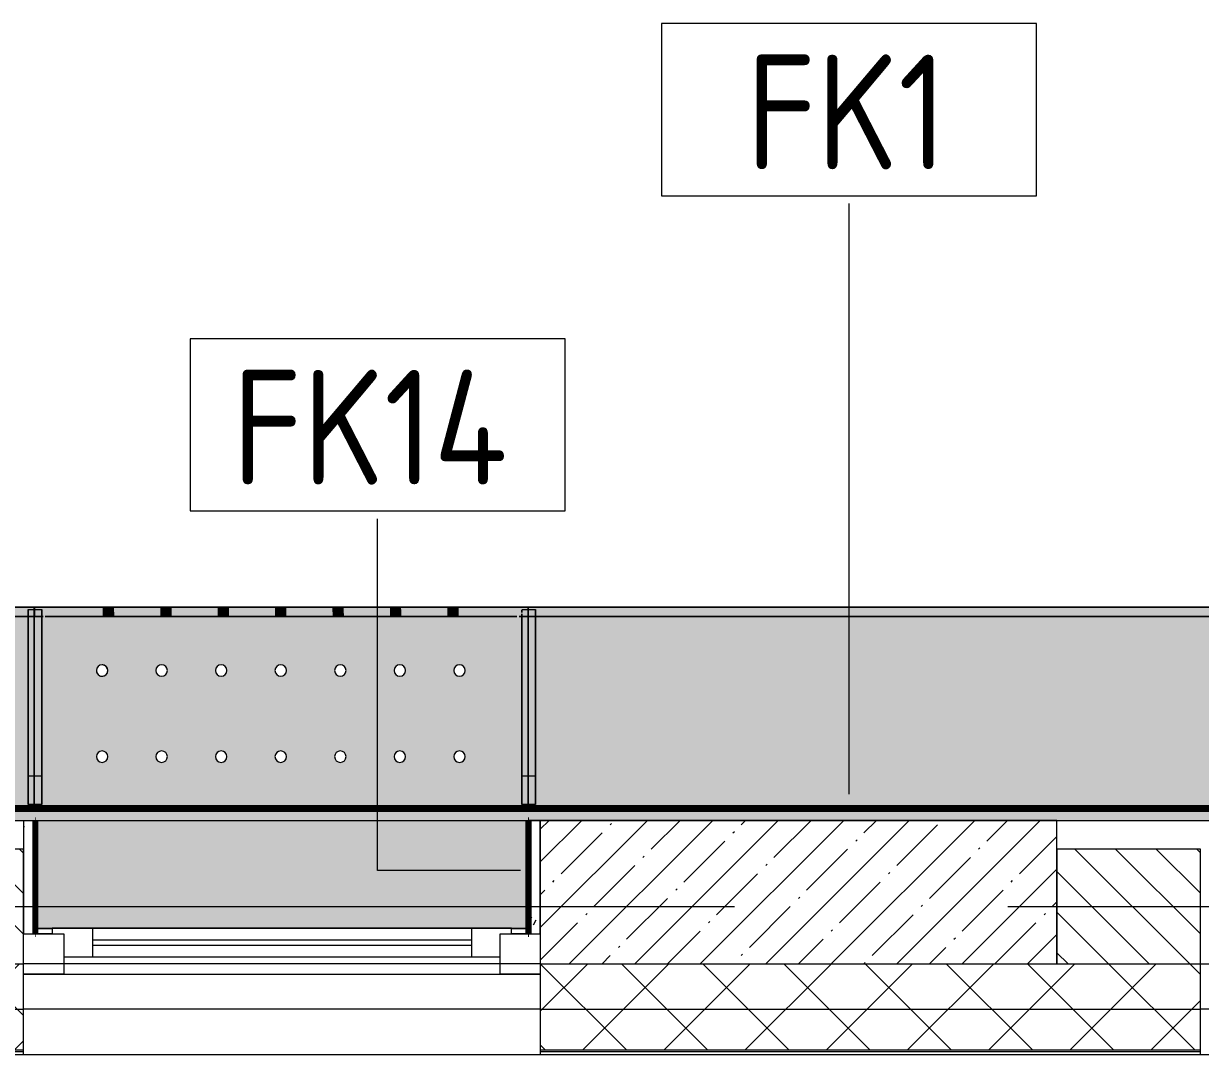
# Model space of a CAD drawing. Header units: millimetres. Extents: x 81469 to 279813, y -8553 to 29000.
# Drawn here: x 111630 to 113680, y -258 to 1538 of the extents above; entities that cross this region are included whole.
import ezdxf

# ---------------------------------------------------------------- set-up
doc = ezdxf.new("R2010")
doc.units = ezdxf.units.MM
doc.linetypes.add('Осевая', pattern=[3175, 635, -476.25, 1587.5, -476.25])
for name, color, linetype, lineweight in [('A-GLAZ', 7, 'Continuous', 9), ('A-GLAZ-1', 7, 'Continuous', 13), ('A-WALL', 7, 'Continuous', 9), ('A-WALL-IDEN', 7, 'Continuous', 9), ('I-WALL', 7, 'Continuous', 9), ('S-COLS', 7, 'Continuous', 9), ('Оси-2', 7, 'Осевая', 9)]:
    doc.layers.add(name, color=color, linetype=linetype, lineweight=lineweight)
for name, color, linetype, lineweight, true_color in [('A-WALL-1', 7, 'Continuous', 9, 0xc0c0c0), ('I-WALL-14', 7, 'Continuous', 80, 0xffd2ff), ('I-WALL-4', 7, 'Continuous', 9, 0xc0c0c0), ('I-WALL-8', 7, 'Continuous', 80, 0xff80c0), ('S-WALL-ANLY', 7, 'Continuous', 13, 0x008040), ('S-WALL-ANLY-1', 7, 'Continuous', 5, 0x008040), ('Знаки-1', 9, 'Continuous', 9, 0x808080), ('Знаки-3', 7, 'Continuous', 9, 0xd1cabb), ('Знаки-5', 7, 'Continuous', 9, 0xc1bbaf), ('Знаки-6', 7, 'Continuous', 9, 0xaba79f), ('Знаки-7', 7, 'Continuous', 9, 0xccc5b7), ('Знаки-8', 7, 'Continuous', 9, 0xd4ccbd), ('Знаки-9', 7, 'Continuous', 9, 0xd5cdbe)]:
    doc.layers.add(name, color=color, linetype=linetype, lineweight=lineweight, true_color=true_color)
doc.layers.add('Знаки-4', color=7, linetype='Continuous', lineweight=9, transparency=0.5)
doc.styles.add('GOST Common_1', font='GOST_Common.ttf', dxfattribs={"width": 0.9, "height": 200})
pattern_1 = [(0, (0, 0), (121.92, 30.48), [10.058, -81.382, 10.058, -81.382, -487.68]), (0, (0, 0), (121.92, 30.48), [-182.88, 10.058, -172.822, 10.058, -81.382, -213.36]), (0, (0, 0), (121.92, 30.48), [-457.2, 10.058, -50.902, 10.058, -142.342]), (120, (45.72, 15.24), (-87.356454, 90.345817), [10.058, -81.382, 10.058, -81.382, -487.68]), (120, (45.72, 15.24), (-87.356454, 90.345817), [-182.88, 10.058, -172.822, 10.058, -81.382, -213.36]), (120, (45.72, 15.24), (-87.356454, 90.345817), [-457.2, 10.058, -50.902, 10.058, -142.342]), (240, (60.96, 76.2), (-34.563546, -120.825817), [10.058, -81.382, 10.058, -81.382, -487.68]), (240, (60.96, 76.2), (-34.563546, -120.825817), [-182.88, 10.058, -172.822, 10.058, -81.382, -213.36]), (240, (60.96, 76.2), (-34.563546, -120.825817), [-457.2, 10.058, -50.902, 10.058, -142.342])]

# ---------------------------------------------------------------- blocks, each defined once
blk = doc.blocks.new('120_Окно_СКБ_1Ст - 120_Окно_СКБ_1Ст 900х2500_h_ с форточкой-V17-План отделки стен 3 этажа в осях 23-33')
at = {"layer": 'A-GLAZ'}
for p, q in [((450, -57), (-450, -57)), ((-330, -107), (330, -107)), ((330, -117), (-330, -117)), ((-430, -127), (-400, -127)), ((400, -127), (430, -127))]:
    blk.add_line(p, q, dxfattribs=at)
at = {"layer": 'A-GLAZ-1'}
for p, q in [((-450, -127), (-450, -57)), ((-450, -57), (-380, -57)), ((-380, -57), (-380, -127)), ((380, -127), (380, -57)), ((380, -57), (450, -57)), ((450, -57), (450, -127)), ((380, -87), (-380, -87)), ((-380, -87), (-380, -127)), ((-330, -137), (-330, -87)), ((330, -137), (330, -87)), ((380, -127), (380, -87)), ((-380, -127), (-450, -127)), ((-380, -127), (-400, -127)), ((-400, -127), (-400, -137)), ((-400, -137), (400, -137)), ((400, -137), (-400, -137)), ((450, -127), (380, -127)), ((400, -127), (380, -127)), ((400, -137), (400, -127))]:
    blk.add_line(p, q, dxfattribs=at)
blk = doc.blocks.new('Зашивка радиатора_ с перфорацией М1_1 - Зашивка радиатора_ с перфорацией М1_1-V28-План отделки стен 3 этажа в осях 23-33')
at = {"layer": 'Знаки-4'}
for points in [[(399, 380), (399, 379.4), (-430, 379.4), (-430, 191.4), (429, 191.4), (429, 380)], [(312.5, -163.9), (-430, -163.9), (-430, -179.9), (430, -179.7), (430, -163.9), (314.8, -163.9)], [(-315.3, -163.9), (-319, -163.9), (-318.3, -179.9), (-279, -179.9), (-279.7, -163.9), (-313.1, -163.9)], [(-289, -163.9), (-309, -163.9), (-308.7, -179.9), (-289, -179.9)], [(-204, -163.9), (-219, -163.9), (-218.3, -179.9), (-179, -179.9), (-179.7, -163.9), (-201.6, -163.9)], [(-191.9, -163.9), (-209, -163.9), (-208.7, -179.9), (-189, -179.9), (-189.3, -163.9), (-190.3, -163.9)], [(-119, -163.9), (-118.3, -179.9), (-79, -179.9), (-79.7, -163.9), (-118.3, -163.9)], [(-106.1, -163.9), (-109, -163.9), (-108.7, -179.9), (-89, -179.9), (-89.3, -163.9), (-104, -163.9)], [(-99, -163.9), (-109, -163.9), (-108.7, -179.9), (-89, -179.9), (-89.3, -163.9), (-96.4, -163.9)], [(15.1, -163.9), (-19, -163.9), (-18.3, -179.9), (21, -179.9), (20.3, -163.9), (18.3, -163.9)], [(-6.1, -163.9), (-9, -163.9), (-8.7, -179.9), (11, -179.9), (10.7, -163.9), (-4.2, -163.9)], [(81, -163.9), (81.7, -179.9), (121, -179.9), (120.3, -163.9), (81.7, -163.9)], [(93.9, -163.9), (91, -163.9), (91.3, -179.9), (111, -179.9), (110.7, -163.9), (96, -163.9)], [(196, -163.9), (181, -163.9), (181.7, -179.9), (221, -179.9), (220.3, -163.9), (198.4, -163.9)], [(191.3, -163.9), (191, -163.9), (191.3, -179.9), (211, -179.9), (210.7, -163.9), (192.3, -163.9)], [(208.5, -163.9), (191, -163.9), (191.3, -179.9), (211, -179.9), (210.7, -163.9), (209.7, -163.9)], [(301, -163.9), (281, -163.9), (281.7, -179.9), (321, -179.9), (320.3, -163.9), (306.2, -163.9)], [(311, -163.9), (291, -163.9), (291.3, -179.9), (311, -179.9)]]:
    blk.add_hatch(color=256, dxfattribs=at).paths.add_polyline_path(points)
h = blk.add_hatch(color=256, dxfattribs=at)
h.paths.add_polyline_path([(-419.5, 171.4), (-430, 171.4), (-430, -179.9), (430.2, -179.9), (430.2, 171.4), (-419.1, 171.4)])
h.paths.add_polyline_path([(104.7, 90.4), (109.7, 89), (113.4, 85.4), (114.7, 80.4), (113.4, 75.4), (109.7, 71.7), (104.7, 70.4), (99.7, 71.7), (96.1, 75.4), (94.7, 80.4), (96.1, 85.4), (99.7, 89), (102.2, 90)])
h.paths.add_polyline_path([(312.2, 90.4), (317.2, 89), (320.9, 85.4), (322.2, 80.4), (320.9, 75.4), (317.2, 71.7), (312.2, 70.4), (307.2, 71.7), (303.6, 75.4), (302.2, 80.4), (303.6, 85.4), (307.2, 89), (309.7, 90)])
h.paths.add_polyline_path([(-310.3, 90.4), (-305.3, 89), (-301.6, 85.4), (-300.3, 80.4), (-301.6, 75.4), (-305.3, 71.7), (-310.3, 70.4), (-315.3, 71.7), (-318.9, 75.4), (-320.3, 80.4), (-318.9, 85.4), (-315.3, 89), (-312.8, 90)])
h.paths.add_polyline_path([(-206.5, 90.4), (-201.5, 89), (-197.8, 85.4), (-196.5, 80.4), (-197.8, 75.4), (-201.5, 71.7), (-206.5, 70.4), (-211.5, 71.7), (-215.2, 75.4), (-216.5, 80.4), (-215.2, 85.4), (-211.5, 89), (-209.1, 90)])
h.paths.add_polyline_path([(-102.8, 90.4), (-97.8, 89), (-94.1, 85.4), (-92.8, 80.4), (-94.1, 75.4), (-97.8, 71.7), (-102.8, 70.4), (-107.8, 71.7), (-111.4, 75.4), (-112.8, 80.4), (-111.4, 85.4), (-107.8, 89), (-105.3, 90)])
h.paths.add_polyline_path([(1, 90.4), (6, 89), (9.7, 85.4), (11, 80.4), (9.7, 75.4), (6, 71.7), (1, 70.4), (-4, 71.7), (-7.7, 75.4), (-9, 80.4), (-7.7, 85.4), (-4, 89), (-1.6, 90)])
h.paths.add_polyline_path([(208.5, 90.4), (213.5, 89), (217.2, 85.4), (218.5, 80.4), (217.2, 75.4), (213.5, 71.7), (208.5, 70.4), (203.5, 71.7), (199.8, 75.4), (198.5, 80.4), (199.8, 85.4), (203.5, 89), (205.9, 90)])
h.paths.add_polyline_path([(312.2, -59.6), (317.2, -61), (320.9, -64.6), (322.2, -69.6), (320.9, -74.6), (317.2, -78.3), (312.2, -79.6), (307.2, -78.3), (303.6, -74.6), (302.2, -69.6), (303.6, -64.6), (307.2, -61), (309.7, -60)])
h.paths.add_polyline_path([(208.5, -59.6), (213.5, -61), (217.2, -64.6), (218.5, -69.6), (217.2, -74.6), (213.5, -78.3), (208.5, -79.6), (203.5, -78.3), (199.8, -74.6), (198.5, -69.6), (199.8, -64.6), (203.5, -61), (205.9, -60)])
h.paths.add_polyline_path([(1, -59.6), (6, -61), (9.7, -64.6), (11, -69.6), (9.7, -74.6), (6, -78.3), (1, -79.6), (-4, -78.3), (-7.7, -74.6), (-9, -69.6), (-7.7, -64.6), (-4, -61), (-1.6, -60)])
h.paths.add_polyline_path([(-206.5, -59.6), (-201.5, -61), (-197.8, -64.6), (-196.5, -69.6), (-197.8, -74.6), (-201.5, -78.3), (-206.5, -79.6), (-211.5, -78.3), (-215.2, -74.6), (-216.5, -69.6), (-215.2, -64.6), (-211.5, -61), (-209.1, -60)])
h.paths.add_polyline_path([(-102.8, -59.6), (-97.8, -61), (-94.1, -64.6), (-92.8, -69.6), (-94.1, -74.6), (-97.8, -78.3), (-102.8, -79.6), (-107.8, -78.3), (-111.4, -74.6), (-112.8, -69.6), (-111.4, -64.6), (-107.8, -61), (-105.3, -60)])
h.paths.add_polyline_path([(104.7, -59.6), (109.7, -61), (113.4, -64.6), (114.7, -69.6), (113.4, -74.6), (109.7, -78.3), (104.7, -79.6), (99.7, -78.3), (96.1, -74.6), (94.7, -69.6), (96.1, -64.6), (99.7, -61), (102.2, -60)])
h.paths.add_polyline_path([(-310.3, -59.6), (-305.3, -61), (-301.6, -64.6), (-300.3, -69.6), (-301.6, -74.6), (-305.3, -78.3), (-310.3, -79.6), (-315.3, -78.3), (-318.9, -74.6), (-320.3, -69.6), (-318.9, -64.6), (-315.3, -61), (-312.8, -60)])
at = {"layer": 'Знаки-1'}
for p, q in [((-401, 380), (-430, 380)), ((-430, 380), (-430, 191.4)), ((429, 380), (399, 380)), ((-430, 171.4), (-430, -179.9)), ((-430, -179.9), (430.2, -179.9))]:
    blk.add_line(p, q, dxfattribs=at)
for centre, start, end in [((-310.3, 80.4), 0, 180), ((-206.5, 80.4), 0, 180), ((-102.8, 80.4), 0, 180), ((1, 80.4), 0, 180), ((104.7, 80.4), 0, 180), ((208.5, 80.4), 0, 180), ((312.2, 80.4), 0, 180), ((-310.3, 80.4), 180, 0), ((-206.5, 80.4), 180, 360), ((-102.8, 80.4), 180, 0), ((1, 80.4), 180, 0), ((104.7, 80.4), 180, 360), ((208.5, 80.4), 180, 0), ((312.2, 80.4), 180, 0), ((-310.3, -69.6), 0, 180), ((-206.5, -69.6), 0, 180), ((-102.8, -69.6), 0, 180), ((1, -69.6), 0, 180), ((104.7, -69.6), 0, 180), ((208.5, -69.6), 0, 180), ((312.2, -69.6), 0, 180), ((-310.3, -69.6), 180, 0), ((-206.5, -69.6), 180, 0), ((-102.8, -69.6), 180, 0), ((1, -69.6), 180, 0), ((104.7, -69.6), 180, 0), ((208.5, -69.6), 180, 0), ((312.2, -69.6), 180, 0)]:
    blk.add_arc(centre, 10, start, end, dxfattribs=at)
at = {"layer": 'Знаки-3'}
for p, q in [((-419, -163.9), (-430, -163.9)), ((-304.2, -163.9), (-307.7, -163.9)), ((-294, -163.9), (-304, -163.9)), ((-290.3, -163.9), (-293.8, -163.9)), ((-204.2, -163.9), (-207.7, -163.9)), ((-194, -163.9), (-204, -163.9)), ((-190.3, -163.9), (-193.8, -163.9)), ((-107.7, -163.9), (-104.2, -163.9)), ((-104.2, -163.9), (-107.7, -163.9)), ((-104, -163.9), (-94, -163.9)), ((-94, -163.9), (-104, -163.9)), ((-93.8, -163.9), (-90.3, -163.9)), ((-90.3, -163.9), (-93.8, -163.9)), ((-4.2, -163.9), (-7.7, -163.9)), ((6, -163.9), (-4, -163.9)), ((9.7, -163.9), (6.2, -163.9)), ((95.8, -163.9), (92.3, -163.9)), ((106, -163.9), (96, -163.9)), ((109.7, -163.9), (106.2, -163.9)), ((192.3, -163.9), (195.8, -163.9)), ((195.8, -163.9), (192.3, -163.9)), ((196, -163.9), (206, -163.9)), ((206, -163.9), (196, -163.9)), ((206.2, -163.9), (209.7, -163.9)), ((209.7, -163.9), (206.2, -163.9)), ((295.8, -163.9), (292.3, -163.9)), ((306, -163.9), (296, -163.9)), ((309.7, -163.9), (306.2, -163.9)), ((430, -163.9), (417, -163.9)), ((430, -163.9), (430, -176)), ((430.2, -163.9), (430.2, -176)), ((-307.7, -179.9), (-304.2, -179.9)), ((-304, -179.9), (-294, -179.9)), ((-293.8, -179.9), (-290.3, -179.9)), ((-207.7, -179.9), (-204.2, -179.9)), ((-204, -179.9), (-194, -179.9)), ((-193.8, -179.9), (-190.3, -179.9)), ((-107.7, -179.9), (-104.2, -179.9)), ((-104.2, -179.9), (-107.7, -179.9)), ((-104, -179.9), (-94, -179.9)), ((-99, -179.9), (-104, -179.9)), ((-94, -179.9), (-99, -179.9)), ((-93.8, -179.9), (-90.3, -179.9)), ((-90.3, -179.9), (-93.8, -179.9)), ((-7.7, -179.9), (-4.2, -179.9)), ((-4, -179.9), (6, -179.9)), ((6.2, -179.9), (9.7, -179.9)), ((92.3, -179.9), (95.8, -179.9)), ((96, -179.9), (106, -179.9)), ((106.2, -179.9), (109.7, -179.9)), ((192.3, -179.9), (195.8, -179.9)), ((195.8, -179.9), (192.3, -179.9)), ((196, -179.9), (201, -179.9)), ((206, -179.9), (196, -179.9)), ((201, -179.9), (206, -179.9)), ((206.2, -179.9), (209.7, -179.9)), ((209.7, -179.9), (206.2, -179.9)), ((292.3, -179.9), (295.8, -179.9)), ((296, -179.9), (306, -179.9)), ((306.2, -179.9), (309.7, -179.9))]:
    blk.add_line(p, q, dxfattribs=at)
at = {"layer": 'Знаки-5'}
for p, q in [((-430, -179.9), (-430, 171.4)), ((430.2, 171.4), (430.2, 164)), ((430.2, -163.9), (430.2, 164)), ((-430, -163.9), (-419, -163.9)), ((-414.4, -163.9), (-419, -163.9)), ((-394.9, -163.9), (-410.5, -163.9)), ((-319, -163.9), (-394.3, -163.9)), ((-319, -163.9), (-279, -163.9)), ((-279, -163.9), (-319, -163.9)), ((-219, -163.9), (-279, -163.9)), ((-219, -163.9), (-209, -163.9)), ((-209, -163.9), (-219, -163.9)), ((-209, -163.9), (-189, -163.9)), ((-189, -163.9), (-209, -163.9)), ((-189, -163.9), (-179, -163.9)), ((-179, -163.9), (-189, -163.9)), ((-119, -163.9), (-179, -163.9)), ((-119, -163.9), (-109, -163.9)), ((-109, -163.9), (-119, -163.9)), ((-109, -163.9), (-89, -163.9)), ((-89, -163.9), (-109, -163.9)), ((-89, -163.9), (-79, -163.9)), ((-79, -163.9), (-89, -163.9)), ((-19, -163.9), (-79, -163.9)), ((-19, -163.9), (21, -163.9)), ((21, -163.9), (-19, -163.9)), ((81, -163.9), (21, -163.9)), ((81, -163.9), (91, -163.9)), ((91, -163.9), (81, -163.9)), ((91, -163.9), (111, -163.9)), ((111, -163.9), (91, -163.9)), ((111, -163.9), (121, -163.9)), ((121, -163.9), (111, -163.9)), ((181, -163.9), (121, -163.9)), ((181, -163.9), (191, -163.9)), ((191, -163.9), (181, -163.9)), ((191, -163.9), (211, -163.9)), ((211, -163.9), (191, -163.9)), ((211, -163.9), (221, -163.9)), ((221, -163.9), (211, -163.9)), ((281, -163.9), (221, -163.9)), ((281, -163.9), (321, -163.9)), ((321, -163.9), (281, -163.9)), ((394.9, -163.9), (321, -163.9)), ((411.1, -163.9), (395.4, -163.9)), ((417, -163.9), (414.9, -163.9)), ((417, -163.9), (430, -163.9)), ((430, -176), (430, -163.9)), ((-430, -176), (-430, -179.9)), ((-430, -179.9), (-319, -179.9)), ((-319, -179.9), (-279, -179.9)), ((-279, -179.9), (-319, -179.9)), ((-279, -179.9), (-219, -179.9)), ((-219, -179.9), (-209, -179.9)), ((-209, -179.9), (-219, -179.9)), ((-209, -179.9), (-189, -179.9)), ((-189, -179.9), (-209, -179.9)), ((-189, -179.9), (-179, -179.9)), ((-179, -179.9), (-189, -179.9)), ((-179, -179.9), (-119, -179.9)), ((-119, -179.9), (-109, -179.9)), ((-109, -179.9), (-119, -179.9)), ((-109, -179.9), (-89, -179.9)), ((-89, -179.9), (-109, -179.9)), ((-89, -179.9), (-79, -179.9)), ((-79, -179.9), (-89, -179.9)), ((-79, -179.9), (-19, -179.9)), ((-19, -179.9), (21, -179.9)), ((21, -179.9), (-19, -179.9)), ((21, -179.9), (81, -179.9)), ((81, -179.9), (91, -179.9)), ((91, -179.9), (81, -179.9)), ((91, -179.9), (111, -179.9)), ((111, -179.9), (91, -179.9)), ((111, -179.9), (121, -179.9)), ((121, -179.9), (111, -179.9)), ((121, -179.9), (181, -179.9)), ((181, -179.9), (191, -179.9)), ((191, -179.9), (181, -179.9)), ((191, -179.9), (211, -179.9)), ((211, -179.9), (191, -179.9)), ((211, -179.9), (221, -179.9)), ((221, -179.9), (211, -179.9)), ((221, -179.9), (281, -179.9)), ((281, -179.9), (321, -179.9)), ((321, -179.9), (281, -179.9)), ((321, -179.9), (430, -179.9)), ((430, -176), (430, -179.7)), ((430.2, -179.9), (430.2, -176))]:
    blk.add_line(p, q, dxfattribs=at)
at = {"layer": 'Знаки-6'}
for p, q in [((-430, 191.4), (-430, 380)), ((-430, 380), (-401, 380)), ((399, 380), (429, 380)), ((430.2, 164), (430.2, 171.4)), ((-419, -163.9), (-414.4, -163.9)), ((-410.5, -163.9), (-394.9, -163.9)), ((-394.3, -163.9), (394.9, -163.9)), ((395.4, -163.9), (411.1, -163.9)), ((414.9, -163.9), (417, -163.9)), ((430.2, -179.9), (-430, -179.9)), ((430, -179.9), (-430, -179.9)), ((430, -179.7), (430, -176))]:
    blk.add_line(p, q, dxfattribs=at)
for centre, start, end in [((-310.3, 80.4), 0, 180), ((-206.5, 80.4), 0, 180), ((-102.8, 80.4), 0, 180), ((1, 80.4), 0, 180), ((104.7, 80.4), 0, 180), ((208.5, 80.4), 0, 180), ((312.2, 80.4), 0, 180), ((-310.3, 80.4), 180, 360), ((-206.5, 80.4), 180, 360), ((-102.8, 80.4), 180, 360), ((1, 80.4), 180, 360), ((104.7, 80.4), 180, 360), ((208.5, 80.4), 180, 360), ((312.2, 80.4), 180, 0), ((-310.3, -69.6), 0, 180), ((-206.5, -69.6), 0, 180), ((-102.8, -69.6), 0, 180), ((1, -69.6), 0, 180), ((104.7, -69.6), 0, 180), ((208.5, -69.6), 0, 180), ((312.2, -69.6), 120, 180), ((312.2, -69.6), 75, 120), ((312.2, -69.6), 15, 75), ((-310.3, -69.6), 180, 360), ((-206.5, -69.6), 180, 360), ((-102.8, -69.6), 180, 360), ((1, -69.6), 180, 360), ((104.7, -69.6), 180, 360), ((208.5, -69.6), 180, 360), ((312.2, -69.6), 180, 255), ((312.2, -69.6), 255, 270), ((312.2, -69.6), 270, 360), ((312.2, -69.6), 0, 15)]:
    blk.add_arc(centre, 10, start, end, dxfattribs=at)
at = {"layer": 'Знаки-7'}
for p, q in [((430.2, 164), (430.2, -163.9)), ((-430, -163.9), (-430, -176)), ((-309, -163.9), (-318.3, -163.9)), ((-309, -163.9), (-304.2, -163.9)), ((-308.7, -163.9), (-309, -163.9)), ((-304.2, -163.9), (-308.7, -163.9)), ((-304, -163.9), (-294, -163.9)), ((-294, -163.9), (-304, -163.9)), ((-293.8, -163.9), (-289, -163.9)), ((-291.9, -163.9), (-293.8, -163.9)), ((-289, -163.9), (-291.9, -163.9)), ((-279.7, -163.9), (-289, -163.9)), ((-209, -163.9), (-218.3, -163.9)), ((-207.7, -163.9), (-204.2, -163.9)), ((-204.2, -163.9), (-207.7, -163.9)), ((-204, -163.9), (-194, -163.9)), ((-194, -163.9), (-204, -163.9)), ((-193.8, -163.9), (-190.3, -163.9)), ((-190.3, -163.9), (-193.8, -163.9)), ((-179.7, -163.9), (-189, -163.9)), ((-109, -163.9), (-118.3, -163.9)), ((-109, -163.9), (-89, -163.9)), ((-108.7, -163.9), (-109, -163.9)), ((-89, -163.9), (-108.7, -163.9)), ((-79.7, -163.9), (-89, -163.9)), ((-9, -163.9), (-18.3, -163.9)), ((-9, -163.9), (-6.1, -163.9)), ((-4.2, -163.9), (-9, -163.9)), ((-6.1, -163.9), (-4.2, -163.9)), ((-4, -163.9), (6, -163.9)), ((6, -163.9), (-4, -163.9)), ((6.2, -163.9), (11, -163.9)), ((11, -163.9), (6.2, -163.9)), ((20.3, -163.9), (11, -163.9)), ((91, -163.9), (81.7, -163.9)), ((92.3, -163.9), (95.8, -163.9)), ((95.8, -163.9), (92.3, -163.9)), ((96, -163.9), (106, -163.9)), ((106, -163.9), (96, -163.9)), ((106.2, -163.9), (109.7, -163.9)), ((109.7, -163.9), (106.2, -163.9)), ((120.3, -163.9), (111, -163.9)), ((191, -163.9), (181.7, -163.9)), ((191, -163.9), (211, -163.9)), ((191.3, -163.9), (191, -163.9)), ((211, -163.9), (191.3, -163.9)), ((220.3, -163.9), (211, -163.9)), ((291, -163.9), (281.7, -163.9)), ((291, -163.9), (293.9, -163.9)), ((295.8, -163.9), (291, -163.9)), ((293.9, -163.9), (295.8, -163.9)), ((296, -163.9), (306, -163.9)), ((306, -163.9), (296, -163.9)), ((306.2, -163.9), (311, -163.9)), ((311, -163.9), (306.2, -163.9)), ((320.3, -163.9), (311, -163.9)), ((430.2, -176), (430.2, -163.9)), ((-430, -176), (-430, -179.9)), ((-318.3, -179.9), (-309, -179.9)), ((-309, -179.9), (-304.2, -179.9)), ((-304.2, -179.9), (-309, -179.9)), ((-304, -179.9), (-299, -179.9)), ((-299, -179.9), (-304, -179.9)), ((-299, -179.9), (-294, -179.9)), ((-294, -179.9), (-299, -179.9)), ((-293.8, -179.9), (-290.3, -179.9)), ((-289, -179.9), (-293.8, -179.9)), ((-290.3, -179.9), (-289, -179.9)), ((-289, -179.9), (-279.7, -179.9)), ((-218.3, -179.9), (-209, -179.9)), ((-207.7, -179.9), (-204.2, -179.9)), ((-204.2, -179.9), (-207.7, -179.9)), ((-204, -179.9), (-194, -179.9)), ((-194, -179.9), (-204, -179.9)), ((-193.8, -179.9), (-190.3, -179.9)), ((-190.3, -179.9), (-193.8, -179.9)), ((-189, -179.9), (-179.7, -179.9)), ((-118.3, -179.9), (-109, -179.9)), ((-109, -179.9), (-89, -179.9)), ((-89, -179.9), (-109, -179.9)), ((-89, -179.9), (-79.7, -179.9)), ((-18.3, -179.9), (-9, -179.9)), ((-9, -179.9), (-4.2, -179.9)), ((-4.2, -179.9), (-9, -179.9)), ((-4, -179.9), (1, -179.9)), ((1, -179.9), (-4, -179.9)), ((1, -179.9), (6, -179.9)), ((6, -179.9), (1, -179.9)), ((6.2, -179.9), (9.7, -179.9)), ((11, -179.9), (6.2, -179.9)), ((9.7, -179.9), (11, -179.9)), ((11, -179.9), (20.3, -179.9)), ((81.7, -179.9), (91, -179.9)), ((92.3, -179.9), (95.8, -179.9)), ((95.8, -179.9), (92.3, -179.9)), ((96, -179.9), (106, -179.9)), ((106, -179.9), (96, -179.9)), ((106.2, -179.9), (109.7, -179.9)), ((109.7, -179.9), (106.2, -179.9)), ((111, -179.9), (120.3, -179.9)), ((181.7, -179.9), (191, -179.9)), ((191, -179.9), (196, -179.9)), ((193.9, -179.9), (191, -179.9)), ((198.4, -179.9), (193.9, -179.9)), ((196, -179.9), (201, -179.9)), ((211, -179.9), (198.4, -179.9)), ((201, -179.9), (203.6, -179.9)), ((203.6, -179.9), (209.7, -179.9)), ((209.7, -179.9), (211, -179.9)), ((211, -179.9), (220.3, -179.9)), ((281.7, -179.9), (291, -179.9)), ((291, -179.9), (295.8, -179.9)), ((295.8, -179.9), (291, -179.9)), ((296, -179.9), (306, -179.9)), ((303.6, -179.9), (296, -179.9)), ((306, -179.9), (303.6, -179.9)), ((306.2, -179.9), (311, -179.9)), ((311, -179.9), (306.2, -179.9)), ((311, -179.9), (320.3, -179.9)), ((430.2, -176), (430.2, -179.9))]:
    blk.add_line(p, q, dxfattribs=at)
at = {"layer": 'Знаки-8'}
for p, q in [((-430, -163.9), (-430, -176)), ((-104.2, -163.9), (-107.7, -163.9)), ((-94, -163.9), (-104, -163.9)), ((-90.3, -163.9), (-93.8, -163.9)), ((195.8, -163.9), (192.3, -163.9)), ((206, -163.9), (196, -163.9)), ((209.7, -163.9), (206.2, -163.9)), ((-107.7, -179.9), (-104.2, -179.9)), ((-104, -179.9), (-94, -179.9)), ((-93.8, -179.9), (-90.3, -179.9)), ((192.3, -179.9), (195.8, -179.9)), ((196, -179.9), (206, -179.9)), ((206.2, -179.9), (209.7, -179.9))]:
    blk.add_line(p, q, dxfattribs=at)
blk = doc.blocks.new('Зашивка без перфорации М3 - М3_16-30991357-План отделки стен 3 этажа в осях 23-33')
at = {"layer": 'Знаки-4'}
for points in [[(169.7, 171.4), (-430, 171.4), (-430, -179.9), (510.2, -179.9), (510.2, 171.4)], [(496.8, -163.9), (-430, -163.9), (-430, -179.9), (510, -179.9), (510, -163.9)]]:
    blk.add_hatch(color=256, dxfattribs=at).paths.add_polyline_path(points)
at = {"layer": 'Знаки-1'}
for p, q in [((-430, 171.4), (-430, -179.9)), ((510.2, -179.9), (510.2, 171.4)), ((-430, -179.9), (510.2, -179.9))]:
    blk.add_line(p, q, dxfattribs=at)
at = {"layer": 'Знаки-3'}
for p, q in [((-419.2, -163.9), (-430, -163.9)), ((508.8, -163.9), (496.8, -163.9)), ((508.8, -179.9), (510, -179.9)), ((510, -176), (510, -178.7))]:
    blk.add_line(p, q, dxfattribs=at)
at = {"layer": 'Знаки-5'}
for p, q in [((-430, -163.9), (-419.2, -163.9)), ((-430, -163.9), (-430, -176)), ((496.8, -163.9), (-419.2, -163.9)), ((496.8, -163.9), (510, -163.9)), ((510, -176), (510, -163.9)), ((-430, -179.9), (508.8, -179.9))]:
    blk.add_line(p, q, dxfattribs=at)
at = {"layer": 'Знаки-6'}
for p, q in [((-430, -179.9), (-430, 171.4)), ((510.2, 171.4), (510.2, -179.9)), ((-419.2, -163.9), (496.8, -163.9)), ((-430, -176), (-430, -179.9)), ((510.2, -179.9), (-430, -179.9)), ((510, -179.9), (-430, -179.9)), ((510, -179.9), (510, -176))]:
    blk.add_line(p, q, dxfattribs=at)
at = {"layer": 'Знаки-7'}
blk.add_line((-430, -176), (-430, -179.9), dxfattribs=at)
at = {"layer": 'Знаки-8'}
blk.add_line((-430, -163.9), (-430, -176), dxfattribs=at)
at = {"layer": 'Знаки-9'}
for q in [(508.8, -163.9), (510, -176)]:
    blk.add_line((510, -163.9), q, dxfattribs=at)
blk = doc.blocks.new('Зашивка без перфорации М3_2_1 - М3_2_2-V33-План отделки стен 3 этажа в осях 23-33')
at = {"layer": 'Знаки-4'}
for points in [[(67.9, 171.4), (-430, 171.4), (-430, -179.9), (760.2, -179.9), (760.2, 171.4)], [(760, -163.9), (-430, -163.9), (-428.9, -179.9), (760, -179.9), (760, -176)]]:
    blk.add_hatch(color=256, dxfattribs=at).paths.add_polyline_path(points)
at = {"layer": 'Знаки-1'}
for p, q in [((-430, 171.4), (-430, -179.9)), ((760.2, -179.9), (760.2, 171.4)), ((-430, -179.9), (760.2, -179.9))]:
    blk.add_line(p, q, dxfattribs=at)
at = {"layer": 'Знаки-3'}
for p, q in [((-418.8, -163.9), (-429.1, -163.9)), ((760, -163.9), (747.2, -163.9)), ((760, -163.9), (760, -176)), ((-430, -176), (-430, -178.6))]:
    blk.add_line(p, q, dxfattribs=at)
at = {"layer": 'Знаки-5'}
for p, q in [((-430, 164), (-430, 171.4)), ((760.2, 171.4), (760.2, 164)), ((-429.1, -163.9), (-418.8, -163.9)), ((747.2, -163.9), (-418.8, -163.9)), ((747.2, -163.9), (760, -163.9)), ((760, -176), (760, -163.9)), ((-430, -178.6), (-430, -176)), ((-430, -176), (-430, -178.6)), ((-430, -179.9), (760, -179.9)), ((760, -176), (760, -179.9)), ((760.2, -176), (760.2, -179.9))]:
    blk.add_line(p, q, dxfattribs=at)
at = {"layer": 'Знаки-6'}
for p, q in [((-418.8, -163.9), (747.2, -163.9)), ((760.2, -179.9), (-430, -179.9)), ((760, -179.9), (-430, -179.9)), ((760, -179.9), (760, -176))]:
    blk.add_line(p, q, dxfattribs=at)
at = {"layer": 'Знаки-7'}
for p, q in [((-430, -176), (-430, 164)), ((760.2, 164), (760.2, -176)), ((-430, -163.9), (-430, -176))]:
    blk.add_line(p, q, dxfattribs=at)
at = {"layer": 'Знаки-9'}
blk.add_line((-430, -163.9), (-430, -176), dxfattribs=at)
blk = doc.blocks.new('Зашивка_ опоясывающая панель - Зашивка_ опоясывающая панель-V51-План отделки стен 3 этажа в осях 23-33')
at = {"layer": 'Знаки-4'}
for points in [[(-430, -110), (-406, -110), (-406.5, 180), (-430, 180), (-430, -86.4)], [(-406, -160), (-406, 180), (-430, 180), (-430, -160), (-419.2, -160)]]:
    blk.add_hatch(color=256, dxfattribs=at).paths.add_polyline_path(points)
at = {"layer": 'Знаки-1'}
for p, q in [((-419.2, 180), (-406, 180)), ((-406, 180), (-406, -160)), ((-419.2, -160), (-406, -160))]:
    blk.add_line(p, q, dxfattribs=at)
at = {"layer": 'Знаки-3'}
for p, q in [((-430, 180), (-430, 167.9)), ((-430, 180), (-419.2, 180)), ((-419, 180), (-415.5, 180)), ((-414.5, 180), (-410.7, 180)), ((-410.5, 180), (-406.5, 180)), ((-406, 177.9), (-406, 179.9)), ((-406, 172.9), (-406, 177.9)), ((-406, 167.9), (-406, 170.1))]:
    blk.add_line(p, q, dxfattribs=at)
at = {"layer": 'Знаки-5'}
for p, q in [((-430, 167.9), (-430, -110)), ((-430, -110), (-430, 167.9)), ((-406, 167.9), (-406, -110)), ((-430, -110), (-430, -160)), ((-430, -110), (-406, -110)), ((-430, -110), (-419.2, -110)), ((-406, -145.8), (-406, -110)), ((-412.2, -160), (-430, -160)), ((-406, -160), (-412.1, -160)), ((-406, -160), (-406, -146.4))]:
    blk.add_line(p, q, dxfattribs=at)
at = {"layer": 'Знаки-6'}
for p, q in [((-430, -160), (-430, 180)), ((-430, 180), (-419.2, 180)), ((-419.2, 180), (-406, 180)), ((-406, -110), (-406, 180)), ((-419.2, -110), (-406, -110)), ((-430, -160), (-419.2, -160))]:
    blk.add_line(p, q, dxfattribs=at)
at = {"layer": 'Знаки-7'}
for p, q in [((-430, 180), (-430, 167.9)), ((-430, 167.9), (-430, 180)), ((-430, 180), (-419.2, 180)), ((-430, 180), (-419.2, 180)), ((-430, 167.9), (-430, -110)), ((-419, 180), (-415.5, 180)), ((-414.5, 180), (-410.7, 180)), ((-410.5, 180), (-406.5, 180)), ((-406, 179.9), (-406, 177.9)), ((-406, 177.9), (-406, 172.9)), ((-406, 170.1), (-406, 167.9)), ((-406, -110), (-406, 167.9))]:
    blk.add_line(p, q, dxfattribs=at)
blk = doc.blocks.new('Зашивка_ опоясывающая панель - Зашивка_ опоясывающая панель Т2_1-V52-План отделки стен 3 этажа в осях 23-33')
at = {"layer": 'Знаки-4'}
for points in [[(-419, -110), (-406, -110), (-406, 180), (-430, 178.9), (-430, -110)], [(-426.3, -160), (-406, -160), (-406, 180), (-430, 178.9), (-430, -160)]]:
    blk.add_hatch(color=256, dxfattribs=at).paths.add_polyline_path(points)
at = {"layer": 'Знаки-3'}
for p, q in [((-430, 180), (-427.8, 180)), ((-430, 178.9), (-430, 174.9)), ((-430, 172.7), (-430, 167.9)), ((-427.6, 180), (-423.8, 180)), ((-422.8, 180), (-419, 180)), ((-418.8, 180), (-406, 180)), ((-406, 167.9), (-406, 180))]:
    blk.add_line(p, q, dxfattribs=at)
at = {"layer": 'Знаки-5'}
for p, q in [((-430, 167.9), (-430, -110)), ((-430, -110), (-430, 167.9)), ((-406, 167.9), (-406, -110)), ((-406, -110), (-406, 167.9)), ((-430, -110), (-430, -151.3)), ((-430, -110), (-406, -110)), ((-430, -110), (-406, -110)), ((-406, -160), (-406, -110)), ((-430, -151.8), (-430, -160)), ((-426.3, -160), (-430, -160)), ((-406, -160), (-426.1, -160))]:
    blk.add_line(p, q, dxfattribs=at)
at = {"layer": 'Знаки-6'}
for p, q in [((-430, 180), (-427.8, 180)), ((-430, 174.9), (-430, 178.9)), ((-430, -151.3), (-430, 172.7)), ((-427.6, 180), (-423.8, 180)), ((-422.8, 180), (-406, 180)), ((-406, 180), (-406, -160)), ((-430, -160), (-430, -151.8)), ((-430, -160), (-426.3, -160)), ((-426.1, -160), (-406, -160))]:
    blk.add_line(p, q, dxfattribs=at)
at = {"layer": 'Знаки-7'}
for p, q in [((-430, 180), (-427.8, 180)), ((-430, 180), (-427.8, 180)), ((-430, 178.9), (-430, 174.9)), ((-430, 174.9), (-430, 178.9)), ((-430, 172.7), (-430, 167.9)), ((-430, 167.9), (-430, 172.7)), ((-430, 167.9), (-430, -110)), ((-427.6, 180), (-423.8, 180)), ((-427.6, 180), (-423.8, 180)), ((-422.8, 180), (-419, 180)), ((-422.8, 180), (-419, 180)), ((-418.8, 180), (-406, 180)), ((-418.8, 180), (-406, 180)), ((-406, 180), (-406, 167.9)), ((-406, 167.9), (-406, 180)), ((-406, -110), (-406, 167.9))]:
    blk.add_line(p, q, dxfattribs=at)
blk = doc.blocks.new('М_стена_0001 - Типоразмер_без рамки-25382661-План отделки стен 3 этажа в осях 23-33')
at = {"layer": 'A-WALL-IDEN'}
for p, q in [((3.258, 1.523), (-3.273, 1.523)), ((-3.273, 1.523), (-3.273, -1.477)), ((3.258, -1.477), (3.258, 1.523)), ((-3.273, -1.477), (3.258, -1.477))]:
    blk.add_line(p, q, dxfattribs=at)

msp = doc.modelspace()

# ---------------------------------------------------------------- hatches: boundary and pattern name
at = {"layer": 'A-WALL'}
h = msp.add_hatch(dxfattribs=at)
h.set_pattern_fill('FP_3', color=256, style=0, pattern_type=2)
h.set_pattern_definition([(135, (0, 0), (-35.35534, -35.35534), [])])
h.paths.add_polyline_path([(113430, -100), (113680, -100), (113680, 100), (113430, 100), (113430, 48.8)])
h.paths.add_polyline_path([(106230, -100), (106230, 100), (105180, 100), (105180, -100), (106027.1, -100)])
h.paths.add_polyline_path([(108930, -100), (109830, -100), (109830, 100), (108930, 100), (108930, 48.8)])
h.paths.add_polyline_path([(121430, -100), (121430, 100), (121130, 100), (121130, -100)])
h.paths.add_polyline_path([(111630, -100), (111630, 100), (110730, 100), (110730, -100)])
h.paths.add_polyline_path([(119330, -100), (119330, 100), (118830, 100), (118830, -100), (118940.7, -100)])
h.paths.add_polyline_path([(115980, -100), (117030, -100), (117030, 100), (115980, 100), (115980, 48.8)])
h.paths.add_polyline_path([(92730, -100), (92730, 100), (91930, 100), (91930, -100)])
h.paths.add_polyline_path([(101730, -100), (101730, 100), (100830, 100), (100830, -100), (101722.6, -100)])
h.paths.add_polyline_path([(102880, -100), (102880, 100), (102630, 100), (102630, -100)])
h.paths.add_polyline_path([(94530, -100), (94780, -100), (94780, 100), (94530, 100), (94530, 48.8)])
h.paths.add_polyline_path([(98130, -100), (98130, 100), (97080, 100), (97080, -100), (97418, -100)])
h = msp.add_hatch(dxfattribs=at)
h.set_pattern_fill('FP_2', color=256, style=0, pattern_type=2)
h.set_pattern_definition([(45, (0, 0), (-70.71068, 70.71068), []), (135, (0, 0), (-70.71068, -70.71068), [])])
h.paths.add_polyline_path([(120230, -250), (121430, -250), (121430, -100), (120230, -100)])
h.paths.add_polyline_path([(124680.1, -250), (125080, -250), (125080, -100), (123730, -100), (123730, -250)])
h.paths.add_polyline_path([(115980, -250), (117030, -250), (117030, -100), (115980, -100)])
h.paths.add_polyline_path([(92730, -250), (92730, -100), (91930, -100), (91930, -250)])
h.paths.add_polyline_path([(106027.1, -250), (106230, -250), (106230, -100), (105180, -100), (105180, -250)])
h.paths.add_polyline_path([(93630, -250), (94780, -250), (94780, -100), (93630, -100)])
h.paths.add_polyline_path([(91030, -250), (91030, -100), (89210, -100), (89210, -250), (90243.8, -250)])
h.paths.add_polyline_path([(119330, -250), (119330, -100), (117930, -100), (117930, -250), (118940.7, -250)])
h.paths.add_polyline_path([(109830, -250), (109830, -100), (108930, -100), (108930, -250)])
h.paths.add_polyline_path([(97080, -250), (98130, -250), (98130, -100), (97080, -100)])
h.paths.add_polyline_path([(110730, -250), (111630, -250), (111630, -100), (110730, -100)])
h.paths.add_polyline_path([(99030, -250), (99930, -250), (99930, -100), (99030, -100)])
h.paths.add_polyline_path([(107130, -250), (108030, -250), (108030, -100), (107130, -100)])
h.paths.add_polyline_path([(102880, -250), (102880, -100), (100830, -100), (100830, -250), (102630, -250)])
h.paths.add_polyline_path([(113680, -250), (113680, -100), (112530, -100), (112530, -250), (113201.3, -250)])
at = {"layer": 'I-WALL'}
h = msp.add_hatch(dxfattribs=at)
h.set_pattern_fill('FP_35', color=256, style=0, pattern_type=2)
h.set_pattern_definition(pattern_1)
h.paths.add_polyline_path([(124680.1, 150), (124810, 150), (124810, 170), (109770, 170), (109771, 150), (123962.7, 150)])
h = msp.add_hatch(dxfattribs=at)
h.set_pattern_fill('FP_35', color=256, style=0, pattern_type=2)
h.set_pattern_definition(pattern_1)
h.paths.add_polyline_path([(111650, -48), (111650, 150), (111630, 150), (111630, -48)])
h = msp.add_hatch(dxfattribs=at)
h.set_pattern_fill('FP_35', color=256, style=0, pattern_type=2)
h.set_pattern_definition(pattern_1)
h.paths.add_polyline_path([(112510, -48), (112530, -48), (112530, 149.8), (112510, 149.8), (112510, 48.8)])
at = {"layer": 'S-COLS'}
h = msp.add_hatch(dxfattribs=at)
h.set_pattern_fill('FP_1', color=256, style=0, pattern_type=2)
h.set_pattern_definition([(45, (0, 0), (-57.024626, 57.024626), []), (45, (57.025, 0), (-57.024626, 57.024626), [100.806, -20.161, 3.353, -16.808])])
h.paths.add_polyline_path([(113430, -100), (113430, 150), (112530, 150), (112530, -100), (113201.3, -100)])

# ---------------------------------------------------------------- linework, layer by layer
at = {"layer": 'A-WALL'}
for p, q in [((110730, -100), (111630, -100)), ((113430, -100), (113680, -100)), ((110730, -250), (111630, -250)), ((110730, -253), (111630, -253)), ((112530, -250), (113680, -250)), ((112530, -253), (113680, -253))]:
    msp.add_line(p, q, dxfattribs=at)
at = {"layer": 'A-WALL-1'}
for p, q in [((111630, 100), (110730, 100)), ((111630, -258), (111630, 100)), ((113680, 100), (113430, 100)), ((113430, 100), (113430, -100)), ((113680, -258), (113680, 100)), ((102630, -100), (111630, -100)), ((112530, -100), (112530, -258)), ((112530, -100), (117030, -100)), ((108930, -258), (125238, -258))]:
    msp.add_line(p, q, dxfattribs=at)
at = {"layer": 'A-WALL-IDEN'}
for p, q in [((113067.9, 195.4), (113067.9, 1224.6)), ((112246.8, 62.4), (112246.8, 675.3)), ((112495.5, 62.4), (112246.8, 62.4))]:
    msp.add_line(p, q, dxfattribs=at)
at = {"layer": 'I-WALL-14'}
for p, q in [((111651, 150), (111650, 150)), ((111650, 150), (111650, -48)), ((111651, -48), (111651, 150)), ((112510, 149.8), (112509, 149.8)), ((112509, 149.8), (112509, -48)), ((112510, -48), (112510, 149.8)), ((111650, -48), (111651, -48)), ((112509, -48), (112510, -48))]:
    msp.add_line(p, q, dxfattribs=at)
at = {"layer": 'I-WALL-4'}
for p, q in [((109771, 150), (124830, 150)), ((111630, 150), (111630, -48)), ((112530, 149.8), (112510, 149.8)), ((112530, -48), (112530, 149.8)), ((111630, -48), (111650, -48)), ((112510, -48), (112530, -48)), ((112530, -100), (111630, -100))]:
    msp.add_line(p, q, dxfattribs=at)
at = {"layer": 'I-WALL-8'}
for p, q in [((124809, 171), (109771, 171)), ((109771, 170), (124809, 170))]:
    msp.add_line(p, q, dxfattribs=at)
at = {"layer": 'S-COLS'}
for p, q in [((113430, 150), (112530, 150)), ((112530, 150), (112530, -100)), ((113430, 100), (113430, 150)), ((113430, -100), (113430, 100)), ((112530, -100), (113430, -100))]:
    msp.add_line(p, q, dxfattribs=at)
at = {"layer": 'S-WALL-ANLY'}
for p, q in [((112530, -179), (111630, -179)), ((115980, -179), (113680, -179))]:
    msp.add_line(p, q, dxfattribs=at)
at = {"layer": 'S-WALL-ANLY-1'}
for p, q in [((110730, -179), (111630, -179)), ((112530, -179), (113680, -179))]:
    msp.add_line(p, q, dxfattribs=at)
at = {"layer": 'Оси-2'}
msp.add_line((84769.4, 0), (122510, 0), dxfattribs=at)

# ---------------------------------------------------------------- block references
at = {"layer": 'A-GLAZ', "rotation": 180}
msp.add_blockref('120_Окно_СКБ_1Ст - 120_Окно_СКБ_1Ст 900х2500_h_ с форточкой-V17-План отделки стен 3 этажа в осях 23-33', (112080, -175), dxfattribs=at)
at = {"layer": 'A-WALL-IDEN', "xscale": 99.99999999999993, "yscale": 99.99999999999993, "zscale": 99.99999999999993}
for p in [(113068.7, 1386.1), (112247.6, 836.8)]:
    msp.add_blockref('М_стена_0001 - Типоразмер_без рамки-25382661-План отделки стен 3 этажа в осях 23-33', p, dxfattribs=at)
at = {"layer": 'Знаки-1'}
msp.add_blockref('Зашивка_ опоясывающая панель - Зашивка_ опоясывающая панель-V51-План отделки стен 3 этажа в осях 23-33', (112068, 337.4), dxfattribs=at)
at = {"layer": 'Знаки-3', "rotation": 180}
msp.add_blockref('Зашивка без перфорации М3 - М3_16-30991357-План отделки стен 3 этажа в осях 23-33', (111218.8, 341.4), dxfattribs=at)
at = {"layer": 'Знаки-5', "rotation": 180}
for name, p in [('Зашивка радиатора_ с перфорацией М1_1 - Зашивка радиатора_ с перфорацией М1_1-V28-План отделки стен 3 этажа в осях 23-33', (112079, 341.4)), ('Зашивка без перфорации М3_2_1 - М3_2_2-V33-План отделки стен 3 этажа в осях 23-33', (113269.2, 341.4))]:
    msp.add_blockref(name, p, dxfattribs=at)
at = {"layer": 'Знаки-6'}
msp.add_blockref('Зашивка_ опоясывающая панель - Зашивка_ опоясывающая панель Т2_1-V52-План отделки стен 3 этажа в осях 23-33', (112928, 337.4), dxfattribs=at)

# ---------------------------------------------------------------- texts
at = {"layer": 'A-WALL-IDEN', "char_height": 200, "attachment_point": 1, "style": 'GOST Common_1'}
for s, insert, width in [('FK1', (112888.5, 1484.2), 447.342), ('FK14', (111993.1, 934.9), 627.721)]:
    msp.add_mtext(s, dxfattribs=dict(at, insert=insert, width=width))

doc.saveas('drawing.dxf')
